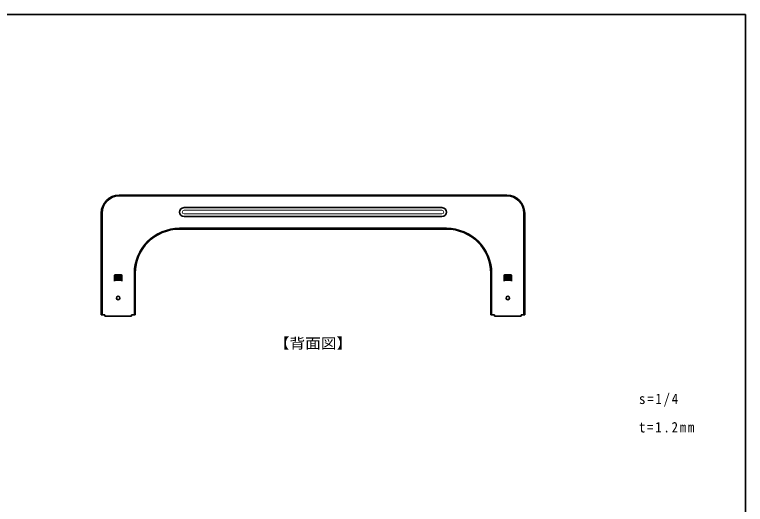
# Model space of a CAD drawing. Units: millimetres, scale not verified. Extents: x -779 to 779, y -550 to 550.
# Drawn here: x -43 to 779, y 0 to 550 of the extents above; entities that cross this region are included whole.
import ezdxf
from ezdxf.enums import TextEntityAlignment as Align

# ---------------------------------------------------------------- set-up
doc = ezdxf.new("R2010")
doc.units = ezdxf.units.MM
doc.header["$LTSCALE"] = 4
for name, color, linetype, lineweight in [('0-1_本体', 7, 'Continuous', 35), ('0-3_寸法', 4, 'Continuous', 18), ('0-F_文字', 3, 'Continuous', 25), ('F-0_図面枠', 4, 'Continuous', 18)]:
    doc.layers.add(name, color=color, linetype=linetype, lineweight=lineweight)
doc.layers.add('1-F', color=7, linetype='Continuous')
doc.styles.add('ＭＳ ゴシック', font='')
doc.styles.get('ＭＳ ゴシック').set_extended_font_data('MS Gothic')

msp = doc.modelspace()

# ---------------------------------------------------------------- linework, layer by layer
at = {"layer": '0-1_本体'}
for p, q in [((510.877, 347.221), (74.877, 347.221)), ((437.877, 333.221), (147.877, 333.221)), ((54.877, 327.221), (54.877, 212.721)), ((437.877, 323.221), (147.877, 323.221)), ((530.877, 327.221), (530.877, 212.721)), ((54.877, 309.221), (54.877, 309.221)), ((442.877, 309.221), (142.877, 309.221)), ((69.877, 256.921), (69.877, 250.721)), ((70.877, 257.921), (76.877, 257.921)), ((77.877, 256.921), (77.877, 250.721)), ((92.877, 259.221), (92.877, 212.721)), ((492.877, 259.221), (492.877, 212.721)), ((507.877, 256.921), (507.877, 250.721)), ((508.877, 257.921), (514.877, 257.921)), ((515.877, 256.921), (515.877, 250.721)), ((77.877, 251.921), (69.877, 251.921)), ((77.877, 251.921), (77.877, 250.721)), ((515.877, 251.921), (507.877, 251.921)), ((515.877, 251.921), (507.877, 251.921)), ((54.877, 212.721), (58.877, 212.721)), ((58.877, 212.721), (58.877, 211.521)), ((58.877, 211.521), (88.877, 211.521)), ((88.877, 212.721), (88.877, 211.521)), ((88.877, 212.721), (92.877, 212.721)), ((496.877, 212.721), (492.877, 212.721)), ((496.877, 212.721), (496.877, 211.521)), ((526.877, 211.521), (496.877, 211.521)), ((526.877, 212.721), (526.877, 211.521)), ((530.878, 212.721), (526.877, 212.721))]:
    msp.add_line(p, q, dxfattribs=at)
at = {"layer": '0-1_本体', "color": 4, "lineweight": 18}
for p, q in [((510.877, 346.021), (74.877, 346.021)), ((147.877, 330.221), (437.877, 330.221)), ((56.077, 327.221), (56.077, 212.721)), ((147.877, 326.221), (437.877, 326.221)), ((529.677, 327.221), (529.677, 212.721)), ((442.877, 310.421), (142.877, 310.421)), ((91.677, 259.221), (91.677, 212.721)), ((494.077, 259.221), (494.077, 212.721))]:
    msp.add_line(p, q, dxfattribs=at)
at = {"layer": '0-1_本体'}
for centre in [(73.877, 231.721), (511.877, 231.721)]:
    msp.add_circle(centre, 2, dxfattribs=at)
for centre, radius, start, end in [((74.877, 327.221), 20, 90, 180), ((510.877, 327.221), 20, 0, 90), ((147.877, 328.221), 5, 90, 270), ((437.877, 328.221), 5, 270, 90), ((142.877, 259.221), 50, 90, 180), ((442.877, 259.221), 50, 0, 90), ((70.877, 256.921), 1, 90, 180), ((76.877, 256.921), 1, 0, 90), ((508.877, 256.921), 1, 90, 180), ((514.877, 256.921), 1, 0, 90)]:
    msp.add_arc(centre, radius, start, end, dxfattribs=at)
at = {"layer": '0-1_本体', "color": 4, "lineweight": 18}
for centre, radius, start, end in [((74.877, 327.221), 18.8, 90, 180), ((510.877, 327.221), 18.8, 0, 90), ((147.877, 328.221), 2, 90, 270), ((437.877, 328.221), 2, 270, 90), ((142.877, 259.221), 51.2, 90, 180), ((442.877, 259.221), 51.2, 0, 90)]:
    msp.add_arc(centre, radius, start, end, dxfattribs=at)
at = {"layer": '0-3_寸法'}
for p, q in [((73.877, 251.921), (69.877, 255.921)), ((75.292, 251.921), (69.941, 257.272)), ((76.706, 251.921), (70.719, 257.909)), ((77.877, 252.164), (72.12, 257.921)), ((77.877, 253.578), (73.534, 257.921)), ((77.877, 254.992), (74.949, 257.921)), ((77.877, 256.407), (76.363, 257.921)), ((511.877, 251.921), (507.877, 255.921)), ((513.292, 251.921), (507.941, 257.272)), ((514.706, 251.921), (508.719, 257.909)), ((515.877, 252.164), (510.12, 257.921)), ((515.877, 253.578), (511.534, 257.921)), ((515.877, 254.992), (512.949, 257.921)), ((515.877, 256.407), (514.363, 257.921)), ((72.463, 251.921), (69.877, 254.507)), ((71.049, 251.921), (69.877, 253.093)), ((510.463, 251.921), (507.877, 254.507)), ((509.049, 251.921), (507.877, 253.093))]:
    msp.add_line(p, q, dxfattribs=at)
at = {"layer": 'F-0_図面枠', "color": 7, "lineweight": 35}
for p in [(-779, 550), (779, -550)]:
    msp.add_line(p, (779, 550), dxfattribs=at)

# ---------------------------------------------------------------- texts
at = {"layer": '0-F_文字', "color": 7, "style": 'ＭＳ ゴシック', "width": 1.1}
msp.add_text('【背面図】', height=11.73, dxfattribs=at).set_placement((248.877, 171.521), align=Align.BOTTOM_LEFT)
at = {"layer": '0-F_文字', "color": 7, "insert": (659.433, 109.859), "char_height": 11.73, "attachment_point": 7, "style": 'ＭＳ ゴシック'}
msp.add_mtext('\\T1.28;\\W0.9;s=1/4', dxfattribs=at)
at = {"layer": '1-F', "insert": (659.278, 80.61), "char_height": 11.73, "attachment_point": 7, "style": 'ＭＳ ゴシック'}
msp.add_mtext('\\T1.28;\\W0.9;t=1.2mm', dxfattribs=at)

doc.saveas('drawing.dxf')
